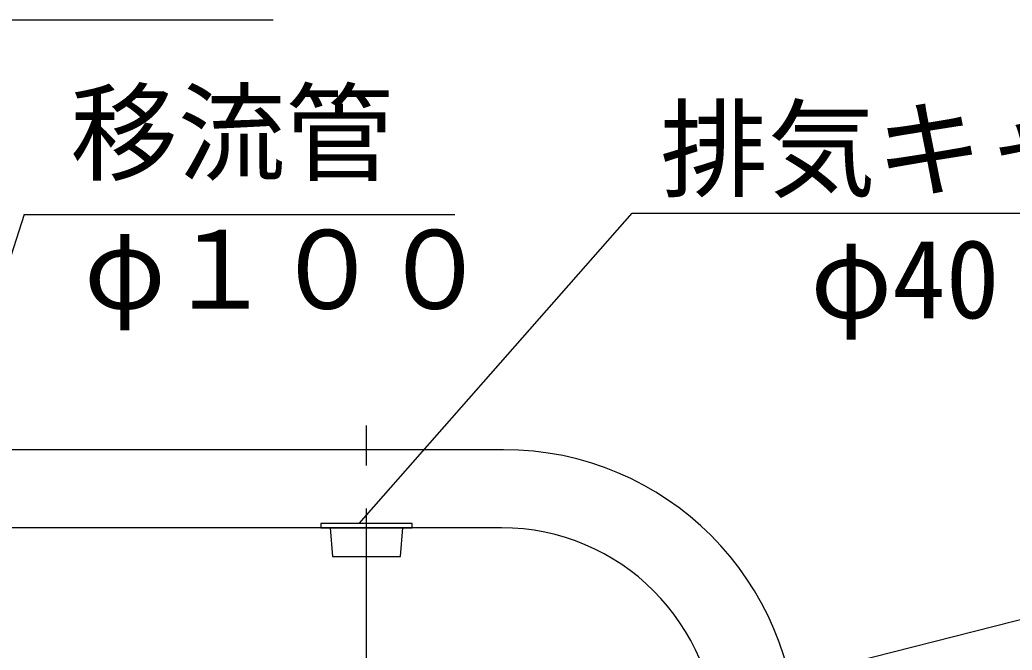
# Model space of a CAD drawing. Units: millimetres, scale not verified. Extents: x -9894 to 7424, y -6315 to 5763.
# Drawn here: x -4047 to -3355, y 1206 to 1645 of the extents above; entities that cross this region are included whole.
import ezdxf
from ezdxf.enums import TextEntityAlignment as Align

# ---------------------------------------------------------------- set-up
doc = ezdxf.new("R2010")
doc.units = ezdxf.units.MM
doc.header["$LTSCALE"] = 30
doc.linetypes.add('CHAIN1', pattern=[8, 5, -1, 1, -1])
doc.layers.add('0-2_SEISAKU', color=3, linetype='Continuous', lineweight=25)
doc.styles.add('MS Gothic', font='')
doc.styles.get('MS Gothic').set_extended_font_data('MS Gothic')

msp = doc.modelspace()

# ---------------------------------------------------------------- linework, layer by layer
at = {"layer": '0-2_SEISAKU', "color": 4}
for p, q in [((-4122.73, 1645.39), (-3870.26, 1645.39)), ((-4043.89, 1509.73), (-4231.62, 923.52)), ((-4043.89, 1509.73), (-3743.84, 1509.73)), ((-3163.91, 1274.25), (-3821.44, 1107.49))]:
    msp.add_line(p, q, dxfattribs=at)
at = {"layer": '0-2_SEISAKU', "linetype": 'CHAIN1'}
msp.add_line((-3805.32, 434.79), (-3805.32, 1362.6), dxfattribs=at)
at = {"layer": '0-2_SEISAKU'}
for p, q in [((-3709.82, 1345.75), (-4185.32, 1345.75)), ((-3837.07, 1294.25), (-3837.07, 1291.25)), ((-3711.32, 1291.25), (-4185.82, 1291.25)), ((-3837.07, 1291.25), (-3773.57, 1291.25))]:
    msp.add_line(p, q, dxfattribs=at)
at = {"layer": '0-2_SEISAKU', "color": 4}
msp.add_lwpolyline([(-3810.32, 1294.25), (-3620.1, 1510.52), (-3155.49, 1510.52)], dxfattribs=at)
at = {"layer": '0-2_SEISAKU'}
for points in [[(-3773.57, 1291.25), (-3773.57, 1294.25), (-3837.07, 1294.25)], [(-3830.57, 1291.25), (-3829.07, 1271.25), (-3781.57, 1271.25), (-3780.07, 1291.25)]]:
    msp.add_lwpolyline(points, dxfattribs=at)
for centre, radius in [((-3709.82, 1141.25), 204.5), ((-3711.32, 1141.25), 150)]:
    msp.add_arc(centre, radius, 0, 90, dxfattribs=at)

# ---------------------------------------------------------------- texts
at = {"layer": '0-2_SEISAKU', "color": 4, "style": 'MS Gothic'}
for s, p in [('移流管\u3000', (-4011.75, 1522.55)), ('排気キャップ', (-3600.7, 1511.23)), ('φ１００', (-4002.08, 1427.44)), ('φ40', (-3495.95, 1420.87))]:
    msp.add_text(s, height=54.99, dxfattribs=at).set_placement(p, align=Align.BOTTOM_LEFT)

doc.saveas('drawing.dxf')
